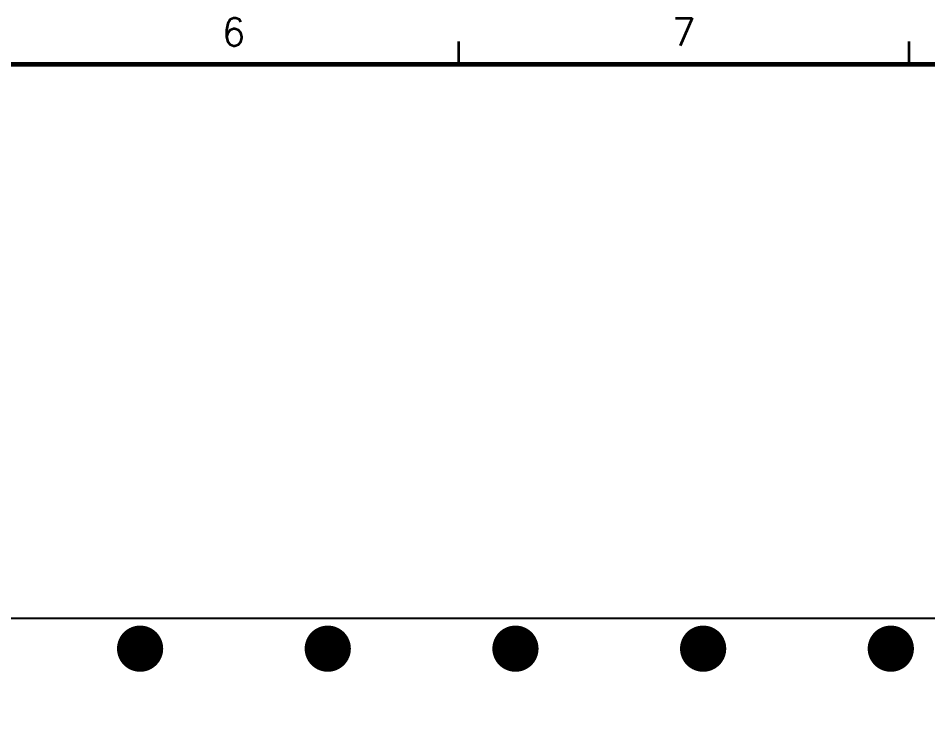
# Model space of a CAD drawing. Extents: x 295 to 953, y 10 to 290.
# Drawn here: x 736.8 to 835.3, y 215 to 290 of the extents above; entities that cross this region are included whole.
import ezdxf
from ezdxf.enums import TextEntityAlignment as Align

# ---------------------------------------------------------------- set-up
doc = ezdxf.new("R2010")
doc.units = 0
doc.header["$LTSCALE"] = 5
doc.header["$MEASUREMENT"] = 0
doc.layers.get('0').update_dxf_attribs({"linetype": 'CONTINUOUS', "lineweight": 25})
for name, color, linetype in [('DV-ABPB-A4_IN3', 5, 'CONTINUOUS'), ('문자', 4, 'CONTINUOUS'), ('테두리', 3, 'CONTINUOUS')]:
    doc.layers.add(name, color=color, linetype=linetype)
doc.styles.get("Standard").update_dxf_attribs({"font": 'simplex.shx'})

# ---------------------------------------------------------------- blocks, each defined once
blk = doc.blocks.new('C')
at = {"layer": '테두리'}
for points, const_width in [([(307.5, 287.5), (307.5, 285)], 0.3), ([(356.25, 287.5), (356.25, 285)], 0.3), ([(15, 285), (15, 15), (405, 15), (405, 285), (15, 285)], 0.5)]:
    blk.add_lwpolyline(points, dxfattribs=dict(at, const_width=const_width))
at = {"layer": '문자'}
for s, p in [('6', (283.125, 288.5)), ('7', (331.875, 288.5))]:
    blk.add_text(s, height=3, dxfattribs=at).set_placement(p, align=Align.MIDDLE)

msp = doc.modelspace()

# ---------------------------------------------------------------- linework, layer by layer
at = {"color": 7, "const_width": 2.501}
for points in [[(748.727, 221.753, 1), (751.228, 221.753, 1)], [(769.047, 221.753, 1), (771.548, 221.753, 1)], [(789.367, 221.753, 1), (791.868, 221.753, 1)], [(809.687, 221.753, 1), (812.188, 221.753, 1)], [(830.007, 221.753, 1), (832.508, 221.753, 1)]]:
    msp.add_lwpolyline(points, format="xyb", close=True, dxfattribs=at)
at = {"layer": 'DV-ABPB-A4_IN3', "color": 7}
msp.add_line((872.629, 225.002), (501.479, 225.002), dxfattribs=at)

# ---------------------------------------------------------------- block references
msp.add_blockref('C', (476.978, 0))

doc.saveas('drawing.dxf')
